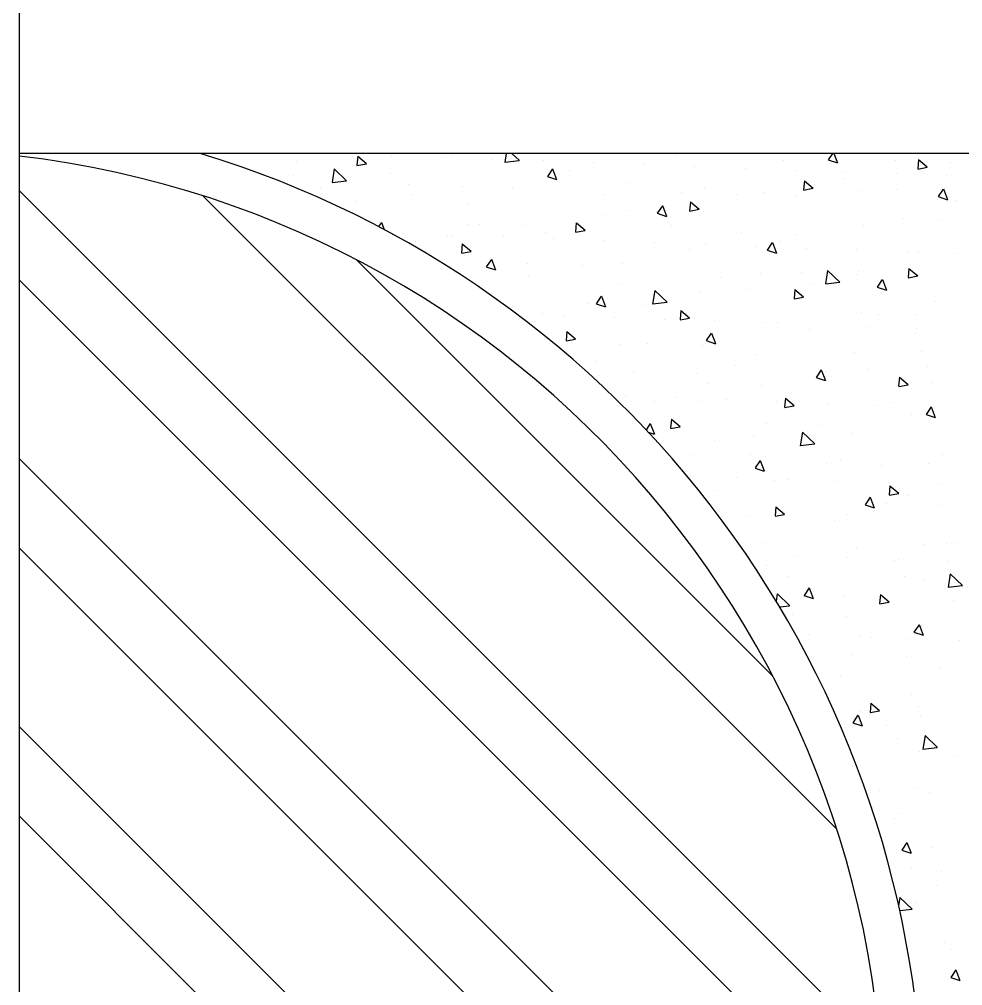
# Model space of a CAD drawing. Header units: inches. Extents: x 6.7 to 49.2, y 11 to 35.8.
# Drawn here: x 14.4871 to 14.9612, y 13.6612 to 14.147 of the extents above; entities that cross this region are included whole.
import ezdxf

# ---------------------------------------------------------------- set-up
doc = ezdxf.new("R2010")
doc.units = ezdxf.units.IN
doc.header["$MEASUREMENT"] = 0
doc.layers.add('4', color=4, linetype='Continuous')

msp = doc.modelspace()

# ---------------------------------------------------------------- linework, layer by layer
at = {"layer": '4'}
for p, q in [((15.98709122134076, 14.07961412598231, 0.002000000000005411), (14.48709122134076, 14.07961412598231, 0.002000000000005411)), ((14.64887585463637, 14.079524812875), (14.64887585463637, 14.079524812875)), ((14.70407867404336, 14.0790783951277), (14.70407867404336, 14.0790783951277)), ((14.73183243740985, 14.07961412598231), (14.7311366337415, 14.07512779423702)), ((14.73462410034315, 14.07961412598231), (14.73840092025401, 14.07599028601978)), ((14.8175749007676, 14.07905335254761), (14.8175749007676, 14.07905335254761)), ((14.89576335061045, 14.07961412598231), (14.8936411491193, 14.07646783278757)), ((14.89649679391349, 14.07961412598231), (14.89828256327363, 14.07496203775078)), ((14.62615295239428, 14.07537996820317), (14.62615295239428, 14.07537996820317)), ((14.65716383229645, 14.07823357523445), (14.65676535638684, 14.07367897307701)), ((14.65677815625148, 14.07357435272276), (14.66155458051415, 14.0744553861339)), ((14.65717796441803, 14.07827120001163), (14.66155590834731, 14.07459766882382)), ((14.67424236629793, 14.07859823191099), (14.67424236629793, 14.07859823191099)), ((14.69960887795949, 14.07767165093243), (14.69960887795949, 14.07767165093243)), ((14.72497538962105, 14.07674506995388), (14.72497538962105, 14.07674506995388)), ((14.73113455991896, 14.07514553236685), (14.73837125553453, 14.07598740356186)), ((14.75034190128261, 14.07581848897532), (14.75034190128261, 14.07581848897532)), ((14.77570841294417, 14.07489190801131), (14.77570841294417, 14.07489190801131)), ((14.87137527969369, 14.07582510066711), (14.87137527969369, 14.07582510066711)), ((14.89363822569774, 14.07645442994978), (14.89824292478787, 14.07490937483523)), ((14.92765651895368, 14.0758532698426), (14.92765651895368, 14.0758532698426)), ((14.93896708400624, 14.07644258828511), (14.9385686078638, 14.07188798612767)), ((14.93898150646763, 14.07648093144669), (14.94335945062974, 14.07280740025887)), ((14.95519930213393, 14.074883265949), (14.95519930213393, 14.074883265949)), ((14.64534733486997, 14.07180242908796), (14.64429626563268, 14.06502545210676)), ((14.64537473135331, 14.07182291732603), (14.65156038450712, 14.06588781397001)), ((14.67386235758366, 14.06962775970603), (14.67386235758366, 14.06962775970603)), ((14.75500543993601, 14.07185509220723), (14.75244880999142, 14.0680647324232)), ((14.75504177571909, 14.0718939493279), (14.75708984858991, 14.06655853719419)), ((14.76377735376062, 14.07120988159001), (14.76377735376062, 14.07120988159001)), ((14.80107492460573, 14.07396532703276), (14.80107492460573, 14.07396532703276)), ((14.82644143626729, 14.0730387460542), (14.82644143626729, 14.0730387460542)), ((14.85180794792885, 14.07211216507564), (14.85180794792885, 14.07211216507564)), ((14.87717445959041, 14.07118558409708), (14.87717445959041, 14.07118558409708)), ((14.90254097125197, 14.07025900313308), (14.90254097125197, 14.07025900313308)), ((14.92790748291353, 14.06933242215452), (14.92790748291353, 14.06933242215452)), ((14.9385815290332, 14.0717812062692), (14.94335795329587, 14.07266223969488)), ((14.94052955783607, 14.07043713213786), (14.94052955783607, 14.07043713213786)), ((14.62468883833552, 14.0683997565982), (14.62468883833552, 14.0683997565982)), ((14.64429421276489, 14.06504307795401), (14.65153090838047, 14.06588494916356)), ((14.75244591590652, 14.06805146688273), (14.75705061499664, 14.06650641176818)), ((14.79198544398585, 14.06514646213761), (14.79198544398585, 14.06514646213761)), ((14.8816500911087, 14.0658697404913), (14.88125161496626, 14.06131513833386)), ((14.88166445303412, 14.06590790501356), (14.8860423969634, 14.06223437382575)), ((14.90140175512695, 14.06703979499141), (14.90140175512695, 14.06703979499141)), ((14.95327399457508, 14.06840584117596), (14.95327399457508, 14.06840584117596)), ((14.48709122134076, 14.06078932779635), (14.91986556440295, 13.62801498466139)), ((14.63864896139765, 14.06225382004483), (14.63864896139765, 14.06225382004483)), ((14.68246188872197, 14.06414754430149), (14.68246188872197, 14.06414754430149)), ((14.71000467190223, 14.06317754039334), (14.71000467190223, 14.06317754039334)), ((14.73514025468083, 14.06202919238855), (14.73514025468083, 14.06202919238855)), ((14.82008629008831, 14.05997745768834), (14.82008629008831, 14.05997745768834)), ((14.83163154796401, 14.06180456473227), (14.83163154796401, 14.06180456473227)), ((14.86113972212823, 14.05975849362291), (14.86113972212823, 14.05975849362291)), ((14.88126443741547, 14.06120880526284), (14.88604086167814, 14.06208983867397)), ((14.9103132416092, 14.06098649671619), (14.9103132416092, 14.06098649671619)), ((14.92812284124719, 14.06157993707599), (14.92812284124719, 14.06157993707599)), ((14.95145416884387, 14.0617175840787), (14.94889753889927, 14.05792722429466)), ((14.95149101988116, 14.06175696818243), (14.95353909275198, 14.05642155604871)), ((14.57947590663733, 14.05820718413885), (14.89786303458439, 13.73982005630821)), ((14.65620712489525, 14.0553340694503), (14.65620712489525, 14.0553340694503)), ((14.68411468943285, 14.05910775743975), (14.68411468943285, 14.05910775743975)), ((14.78060598271603, 14.05888312976892), (14.78060598271603, 14.05888312976892)), ((14.82433309821116, 14.05529689269749), (14.82393462230155, 14.05074229054005)), ((14.82434739936778, 14.05533487859499), (14.82872534329707, 14.05166134740718)), ((14.84762907326856, 14.05900745379474), (14.84762907326856, 14.05900745379474)), ((14.8770972759992, 14.05865850212719), (14.8770972759992, 14.05865850212719)), ((14.94889461477922, 14.05791376856066), (14.95349931386934, 14.05636871344611)), ((14.95771069145465, 14.05580737108973), (14.95771069145465, 14.05580737108973)), ((14.71259560827801, 14.05446782362266), (14.71259560827801, 14.05446782362266)), ((14.79383152626158, 14.05116398283714), (14.79383152626158, 14.05116398283714)), ((14.81026182971598, 14.05331448369977), (14.80770519977139, 14.04952412391573)), ((14.81029830519745, 14.05335346764038), (14.81234637806827, 14.04801805549211)), ((14.82394734579773, 14.05063640424193), (14.82872377006041, 14.05151743766762)), ((14.83092340590136, 14.05030785820124), (14.83092340590136, 14.05030785820124)), ((14.78174988642039, 14.04907985509341), (14.78174988642039, 14.04907985509341)), ((14.807702304988, 14.0495108054936), (14.81230700407812, 14.04796575037905)), ((14.93145592762792, 14.04699389623854), (14.93145592762792, 14.04699389623854)), ((14.94904649207072, 14.04582656063282), (14.94904649207072, 14.04582656063282)), ((14.6690694905881, 14.04491138333539), (14.66765355384612, 14.04281217063978)), ((14.66910559074657, 14.04494996708378), (14.67050686288329, 14.04129952847576)), ((14.71251606122294, 14.04410164553407), (14.71251606122294, 14.04410164553407)), ((14.71840926325584, 14.04377051914777), (14.71840926325584, 14.04377051914777)), ((14.74005884440319, 14.04313164164047), (14.74005884440319, 14.04313164164047)), ((14.76701610531362, 14.04472404490368), (14.76661762940401, 14.04016944274624)), ((14.76663025418, 14.04006400323557), (14.77140667844267, 14.04094503664671)), ((14.76703034593427, 14.04476185216187), (14.77140828986356, 14.04108832097406)), ((14.81490055653902, 14.04354589149149), (14.81490055653902, 14.04354589149149)), ((14.91139184982219, 14.04332126383521), (14.91139184982219, 14.04332126383521)), ((14.67960765348451, 14.03947435287843), (14.67960765348451, 14.03947435287843)), ((14.68626129739621, 14.03528817069743), (14.68626129739621, 14.03528817069743)), ((14.70236005071254, 14.03840121657847), (14.70236005071254, 14.03840121657847)), ((14.70497416514607, 14.03854777189988), (14.70497416514607, 14.03854777189988)), ((14.73034067680763, 14.03762119092132), (14.73034067680763, 14.03762119092132)), ((14.75153357019352, 14.03962921967174), (14.75153357019352, 14.03962921967174)), ((14.75570718846919, 14.03669460995731), (14.75570718846919, 14.03669460995731)), ((14.78107370013075, 14.03576802897875), (14.78107370013075, 14.03576802897875)), ((14.85014046258928, 14.03993155893547), (14.85014046258928, 14.03993155893547)), ((14.87768324576953, 14.03896155504187), (14.87768324576953, 14.03896155504187)), ((14.70969911241608, 14.03415119710987), (14.70930063650647, 14.02959659495243)), ((14.70971329226794, 14.0341888257433), (14.71409123619722, 14.03051529455549)), ((14.80644021179231, 14.0348414480002), (14.80644021179231, 14.0348414480002)), ((14.82388569876255, 14.03111808408427), (14.82388569876255, 14.03111808408427)), ((14.83180672345387, 14.03391486702164), (14.83180672345387, 14.03391486702164)), ((14.85717323511543, 14.03298828605763), (14.85717323511543, 14.03298828605763)), ((14.86295869406948, 14.03097014410448), (14.8675633931596, 14.02942508898993)), ((14.86551821949595, 14.0347738751923), (14.86296158955136, 14.03098351540827)), ((14.86555483490864, 14.03481298593831), (14.86760290754663, 14.02947757379004)), ((14.86965665636288, 14.03514792211788), (14.86965665636288, 14.03514792211788)), ((14.88253974677698, 14.03206170507908), (14.88253974677698, 14.03206170507908)), ((14.90790625843854, 14.03113512410052), (14.90790625843854, 14.03113512410052)), ((14.65651718429925, 14.02606720652399), (14.86572305691132, 13.81686133391192)), ((14.70931316256227, 14.02949160221467), (14.71408958682494, 14.03037263564035)), ((14.72432588036807, 14.02637077482793), (14.72176925042348, 14.02258041504389)), ((14.72436212022492, 14.02640948538171), (14.72641019309575, 14.02107407324799)), ((14.9332727701001, 14.03020854312196), (14.9332727701001, 14.03020854312196)), ((14.93881093473809, 14.02975995358863), (14.93881093473809, 14.02975995358863)), ((14.95863928176166, 14.02928196215796), (14.95863928176166, 14.02928196215796)), ((14.72176638404542, 14.02256718103742), (14.72637108313555, 14.02102212592287)), ((14.74257023349108, 14.02405574679576), (14.74257023349108, 14.02405574679576)), ((14.77011301690416, 14.02308574288761), (14.77011301690416, 14.02308574288761)), ((14.79026682088787, 14.02446928358838), (14.79026682088787, 14.02446928358838)), ((14.89325560648629, 14.02078573163159), (14.89220453701617, 14.01400875463584)), ((14.89328364022711, 14.02080662118239), (14.89946929338092, 14.01487151784092)), ((14.93418537122832, 14.02178736236671), (14.93378689531872, 14.01723276020927)), ((14.93419978088403, 14.02182553074524), (14.93857772481331, 14.01815199955742)), ((14.48709122134076, 14.01588802779294), (14.92131084153132, 13.58166840739866)), ((14.7427682019368, 14.01759043797644), (14.7427682019368, 14.01759043797644)), ((14.83925949545281, 14.01736581032016), (14.83925949545281, 14.01736581032016)), ((14.85942109903024, 14.01908131507368), (14.85942109903024, 14.01908131507368)), ((14.88019463485742, 14.0198856601826), (14.88019463485742, 14.0198856601826)), ((14.9077374182705, 14.018915656289), (14.9077374182705, 14.018915656289)), ((14.90859461827839, 14.02030931816696), (14.90859461827839, 14.02030931816696)), ((14.92077460950875, 14.01623326668484), (14.91821797956416, 14.01244290691536)), ((14.92081136438699, 14.01627250423623), (14.92285943725781, 14.01093709210251)), ((14.93379944372626, 14.01712605475474), (14.93857586822176, 14.01800708818043)), ((14.93575078873599, 14.01714118266388), (14.93575078873599, 14.01714118266388)), ((14.71631546966435, 14.01524227194456), (14.71631546966435, 14.01524227194456)), ((14.78823393020483, 14.01444437535681), (14.78823393020483, 14.01444437535681)), ((14.85393987103069, 14.0110721853314), (14.85393987103069, 14.0110721853314)), ((14.87686837856361, 14.0112145145729), (14.87646990242118, 14.00665991241546)), ((14.87688272721769, 14.01125250432667), (14.88126067137981, 14.00757897313885)), ((14.884725223488, 14.01421974770053), (14.884725223488, 14.01421974770053)), ((14.89220257378818, 14.01402671642861), (14.89943926940376, 14.01486858762361)), ((14.91821508315095, 14.01242948271535), (14.92281978224108, 14.0108844276008)), ((14.77958227038087, 14.00783016632046), (14.77702564043628, 14.00403980653643)), ((14.77961864970328, 14.00786900367963), (14.7816667225741, 14.00253359154592)), ((14.7800312633224, 14.00840267654418), (14.7800312633224, 14.00840267654418)), ((14.80641523837747, 14.01068338948678), (14.80536416890735, 14.00390641249102)), ((14.80644310448022, 14.01070414914718), (14.81262875763403, 14.00476904579115)), ((14.82920478257054, 14.00963067965201), (14.82920478257054, 14.00963067965201)), ((14.87648235210852, 14.00655365374839), (14.88125877660403, 14.00743468715952)), ((14.77262440599205, 14.00400984802834), (14.77262440599205, 14.00400984802834)), ((14.7770227731269, 14.0040265196483), (14.78162747221702, 14.00248146453375)), ((14.80016718940513, 14.00303984413474), (14.80016718940513, 14.00303984413474)), ((14.80536222663412, 14.00392426201576), (14.81259892224969, 14.00476613322532)), ((14.94732786897274, 14.00514938208359), (14.94732786897274, 14.00514938208359)), ((14.7498149468627, 13.99895204112251), (14.7498149468627, 13.99895204112251)), ((14.76058540559077, 13.99820549293215), (14.76058540559077, 13.99820549293215)), ((14.78595191725233, 13.99727891195359), (14.78595191725233, 13.99727891195359)), ((14.81955138566607, 14.00064166677909), (14.81915290952364, 13.99608706462165)), ((14.81916526049079, 13.99598125272748), (14.82394168475346, 13.99686228615316)), ((14.81956567378418, 14.00067947789355), (14.82394361771347, 13.99700594670573)), ((14.82252850379498, 13.99910713706483), (14.82252850379498, 13.99910713706483)), ((14.91024880735839, 13.99983976142973), (14.91024880735839, 13.99983976142973)), ((14.91901979707816, 13.9988825094231), (14.91901979707816, 13.9988825094231)), ((14.93779159053864, 13.99886975753613), (14.93779159053864, 13.99886975753613)), ((14.74636964216532, 13.99519637319169), (14.74636964216532, 13.99519637319169)), ((14.81131842891389, 13.99635233098958), (14.81131842891389, 13.99635233098958)), ((14.83668494057545, 13.99542575001103), (14.83668494057545, 13.99542575001103)), ((14.86205145223701, 13.99449916903247), (14.86205145223701, 13.99449916903247)), ((14.86793803326489, 13.99447074355409), (14.86793803326489, 13.99447074355409)), ((14.91278447556013, 13.99264600707535), (14.91278447556013, 13.99264600707535)), ((14.93815098722169, 13.99171942611135), (14.93815098722169, 13.99171942611135)), ((14.76223439276853, 13.99006881898528), (14.7618359166261, 13.98551421682784)), ((14.76224862011784, 13.99010645147498), (14.76662656427996, 13.98643292027261)), ((14.83483866016084, 13.989289557813), (14.83228203021625, 13.98549919802896)), ((14.83487517918164, 13.98932852197756), (14.83692325205246, 13.98399310984384)), ((14.88399404353166, 13.99102628657853), (14.88399404353166, 13.99102628657853)), ((14.93709231140727, 13.9890827750394), (14.93709231140727, 13.9890827750394)), ((14.76184816887306, 13.98540885172112), (14.76662459313573, 13.98628988513225)), ((14.78854819755705, 13.98379210503915), (14.78854819755705, 13.98379210503915)), ((14.80267857849302, 13.98396394929002), (14.80267857849302, 13.98396394929002)), ((14.83022136167327, 13.98299394538187), (14.83022136167327, 13.98299394538187)), ((14.83227916220838, 13.98548585825917), (14.8368838612985, 13.98394080314462)), ((14.85770247569943, 13.97840413652445), (14.85770247569943, 13.97840413652445)), ((14.9068759951804, 13.97963213961772), (14.9068759951804, 13.97963213961772)), ((14.94030297985935, 13.97979386267686), (14.94030297985935, 13.97979386267686)), ((14.77642381466629, 13.97515047443882), (14.77642381466629, 13.97515047443882)), ((14.84688744270878, 13.97292705590805), (14.84688744270878, 13.97292705590805)), ((14.94337873599196, 13.97270242825177), (14.94337873599196, 13.97270242825177)), ((14.77831263999158, 13.96772549799495), (14.77831263999158, 13.96772549799495)), ((14.79586187746079, 13.97000562094469), (14.79586187746079, 13.97000562094469)), ((14.82748615947256, 13.96895350108823), (14.82748615947256, 13.96895350108823)), ((14.89009504994081, 13.97074894930553), (14.88753841999622, 13.96695858953605)), ((14.89013170889282, 13.97078804029004), (14.89217978153081, 13.96545262814177)), ((14.89235317074397, 13.96978099328841), (14.89235317074397, 13.96978099328841)), ((14.91404821603263, 13.97098038782567), (14.91404821603263, 13.97098038782567)), ((14.83273275099398, 13.9639180505226), (14.83273275099398, 13.9639180505226)), ((14.86027553417424, 13.962948046629), (14.86027553417424, 13.962948046629)), ((14.88753555128986, 13.96694519687005), (14.89214025037998, 13.9654001417555)), ((14.92940365868324, 13.96713213644832), (14.92900518254081, 13.96257753429088)), ((14.92901735865215, 13.96247090324029), (14.93379378291482, 13.96335193666598)), ((14.92941805530043, 13.96717013004379), (14.93379599922972, 13.96349659885597)), ((14.94560924587475, 13.96447220353436), (14.94560924587475, 13.96447220353436)), ((14.79166511162819, 13.95770163150589), (14.79166511162819, 13.95770163150589)), ((14.80647798716726, 13.9551045756714), (14.80647798716726, 13.9551045756714)), ((14.81703162328975, 13.95677505052733), (14.81703162328975, 13.95677505052733)), ((14.83015645105095, 13.95466838265272), (14.83015645105095, 13.95466838265272)), ((14.84239813495131, 13.95584846954877), (14.84239813495131, 13.95584846954877)), ((14.86776464661287, 13.95492188857022), (14.86776464661287, 13.95492188857022)), ((14.8720866657857, 13.95655928865451), (14.87168818964327, 13.95200468649707)), ((14.87170026680158, 13.95189850223393), (14.87647669129709, 13.95277953564507)), ((14.87210100163409, 13.95659710362522), (14.87647894556338, 13.9529235724374)), ((14.89313115827443, 13.95399530759166), (14.89313115827443, 13.95399530759166)), ((14.91849766993599, 13.95306872662765), (14.91849766993599, 13.95306872662765)), ((14.92664774456696, 13.95444375499644), (14.92664774456696, 13.95444375499644)), ((14.93537368830928, 13.94840559649016), (14.93537368830928, 13.94840559649016)), ((14.94279194037134, 13.94840453549547), (14.94739663946146, 13.94685948038093)), ((14.94535143972078, 13.95220834081262), (14.94279480977619, 13.94841798102859)), ((14.94410238853359, 13.9509344890728), (14.94410238853359, 13.9509344890728)), ((14.94538823837118, 13.95224755858796), (14.947436311242, 13.94691214645424)), ((14.8041591005929, 13.94380524043369), (14.80204882701562, 13.94067663094463)), ((14.80419552368747, 13.94384405803136), (14.80624359655829, 13.93850864589765)), ((14.81476967288816, 13.9459864408607), (14.81437119697856, 13.94143183870326)), ((14.81478394796775, 13.9460240771921), (14.81916189212987, 13.94235054600428)), ((14.86278692349495, 13.94387215176973), (14.86278692349495, 13.94387215176973)), ((14.80318043283822, 13.93947115190237), (14.80620432967024, 13.93845651729932)), ((14.81438317518385, 13.94132610121303), (14.81915959967935, 13.94220713463871)), ((14.88064277377615, 13.93946200774078), (14.87959170430602, 13.93268503074502)), ((14.88067094186025, 13.93948290891855), (14.88685659501405, 13.93354780557708)), ((14.8903297066752, 13.94290214787613), (14.8903297066752, 13.94290214787613)), ((14.90515737184958, 13.93895496106849), (14.90515737184958, 13.93895496106849)), ((14.83653215966822, 13.93505867693309), (14.83653215966822, 13.93505867693309)), ((14.85598385260144, 13.93772695797522), (14.85598385260144, 13.93772695797522)), ((14.87958989334928, 13.93270299167922), (14.88682658896485, 13.93354486288878)), ((14.85451538996475, 13.92848830148138), (14.85451538996475, 13.92848830148138)), ((14.48709122134076, 13.92608548597925), (15.68559570466803, 12.72758100266653)), ((14.82576753614174, 13.92827632255355), (14.82576753614174, 13.92827632255355)), ((14.8594154906057, 13.92526463192623), (14.85685886066111, 13.92147427215675)), ((14.85945205316582, 13.92530357632929), (14.86150012603665, 13.91996816419557)), ((14.89284109576309, 13.92382625301686), (14.89284109576309, 13.92382625301686)), ((14.89998111799994, 13.9253422388763), (14.89998111799994, 13.9253422388763)), ((14.94389062254393, 13.92379502498513), (14.94389062254393, 13.92379502498513)), ((14.95100668324793, 13.9282636738251), (14.95100668324793, 13.9282636738251)), ((14.85685601966159, 13.92146091102474), (14.86146071875172, 13.91991585591019)), ((14.92038387894334, 13.92285624912326), (14.92038387894334, 13.92285624912326)), ((14.84776342213789, 13.91672459053077), (14.84776342213789, 13.91672459053077)), ((14.86658633193636, 13.91501277816566), (14.86658633193636, 13.91501277816566)), ((14.87312993379945, 13.91579800955221), (14.87312993379945, 13.91579800955221)), ((14.89849644546101, 13.91487142857365), (14.89849644546101, 13.91487142857365)), ((14.92386295712257, 13.91394484759509), (14.92386295712257, 13.91394484759509)), ((14.83778439853975, 13.9102296282406), (14.83778439853975, 13.9102296282406)), ((14.92462194590533, 13.91247691052992), (14.92422346999572, 13.90792230837248)), ((14.924636329484, 13.91251472934234), (14.92901427364612, 13.90884119815452)), ((14.94922946878413, 13.91301826661654), (14.94922946878413, 13.91301826661654)), ((14.91467188038567, 13.90672402343332), (14.91211525044108, 13.90293366364928)), ((14.91470858287701, 13.90676309464176), (14.916756655515, 13.90142768249349)), ((14.9242352733452, 13.90781575172584), (14.92901169760788, 13.90869678515152)), ((14.93365506497847, 13.90772841794093), (14.93365506497847, 13.90772841794093)), ((14.86730495324062, 13.90190406273611), (14.86690647709818, 13.89734946057867)), ((14.86731927605049, 13.90194170292377), (14.87169721997978, 13.89826817173595)), ((14.91211240874307, 13.90292024965017), (14.91671710783319, 13.90137519453562)), ((14.92289526826406, 13.90378035426399), (14.92289526826406, 13.90378035426399)), ((14.95043805144431, 13.90281035037039), (14.95043805144431, 13.90281035037039)), ((14.85426522927062, 13.89704977942599), (14.85426522927062, 13.89704977942599)), ((14.86691818172747, 13.89724335071948), (14.87169460599014, 13.89812438413061)), ((14.89664050443733, 13.89496687942735), (14.89664050443733, 13.89496687942735)), ((14.9034387487516, 13.89827778251926), (14.9034387487516, 13.89827778251926)), ((14.48709122134076, 13.88118418597584), (15.64069440444635, 12.72758100266653)), ((14.86214333722072, 13.88404954706927), (14.86214333722072, 13.88404954706927)), ((14.90760906525591, 13.88090348446419), (14.90760906525591, 13.88090348446419)), ((14.94217199944595, 13.8831178464359), (14.94217199944595, 13.8831178464359)), ((14.95294944076502, 13.88373445551112), (14.95294944076502, 13.88373445551112)), ((14.95863463050389, 13.88382491941299), (14.95863463050389, 13.88382491941299)), ((14.85264163925947, 13.8782354735056), (14.85264163925947, 13.8782354735056)), ((14.87800815092103, 13.87730889252704), (14.87800815092103, 13.87730889252704)), ((14.90337466258259, 13.87638231154849), (14.90337466258259, 13.87638231154849)), ((14.92874117424415, 13.87545573058448), (14.92874117424415, 13.87545573058448)), ((14.8627821637381, 13.8724392079064), (14.8627821637381, 13.8724392079064)), ((14.9266946769383, 13.87492098065993), (14.9266946769383, 13.87492098065993)), ((14.95410768590571, 13.87452914960592), (14.95410768590571, 13.87452914960592)), ((14.87292199507991, 13.86688863946326), (14.87292199507991, 13.86688863946326)), ((14.93193644188048, 13.8670512393917), (14.93193644188048, 13.8670512393917)), ((14.9419036390789, 13.86556624617221), (14.9419036390789, 13.86556624617221)), ((14.95487030917482, 13.86824062599478), (14.9538192397047, 13.86146364901358)), ((14.95489877924027, 13.86826166870448), (14.96108443239407, 13.86232656534846)), ((14.88399232081773, 13.86123970605401), (14.88143569087313, 13.85744934626998)), ((14.88402892715001, 13.86127863068102), (14.88607700002083, 13.8559432185473)), ((14.95381756029727, 13.86148172134269), (14.96105425591284, 13.8623235925377)), ((14.868029941066, 13.85813828386451), (14.867473346141, 13.8545495285696)), ((14.86805824349338, 13.85815919665471), (14.87424389664719, 13.85222409329869)), ((14.88143287688197, 13.85743596380486), (14.8860375759721, 13.85589090869032)), ((14.90172012542078, 13.85760060397003), (14.90172012542078, 13.85760060397003)), ((14.91984023336025, 13.85782168461153), (14.91944175721781, 13.85326708245409)), ((14.9198546039004, 13.85785932865544), (14.92423254782969, 13.85418579746763)), ((14.86921947957651, 13.85164011799931), (14.87421390875878, 13.8522211381394)), ((14.91945318803826, 13.85316060021139), (14.92422961230093, 13.85404163363707)), ((14.95674884920643, 13.85487508192161), (14.95674884920643, 13.85487508192161)), ((14.87543338416779, 13.84781274461854), (14.87543338416779, 13.84781274461854)), ((14.90297616758087, 13.84684274071039), (14.90297616758087, 13.84684274071039)), ((14.93924871083053, 13.84269909754655), (14.93669208088593, 13.83890873776251)), ((14.9392854568612, 13.84273814899349), (14.94133352949919, 13.83740273684522)), ((14.94045337611513, 13.84244066788667), (14.94045337611513, 13.84244066788667)), ((14.88372134529689, 13.83773161206479), (14.88372134529689, 13.83773161206479)), ((14.90908785695845, 13.83680503108623), (14.90908785695845, 13.83680503108623)), ((14.91523701274471, 13.83646473003752), (14.91523701274471, 13.83646473003752)), ((14.93668926596345, 13.83889530241574), (14.94129396505357, 13.83735024730119)), ((14.93445436862001, 13.83587845012223), (14.93445436862001, 13.83587845012223)), ((14.95982088028157, 13.83495186914367), (14.95982088028157, 13.83495186914367)), ((14.90548755666876, 13.82776684586567), (14.90548755666876, 13.82776684586567)), ((14.93303033984901, 13.82679684195752), (14.93303033984901, 13.82679684195752)), ((14.90000150232279, 13.8169234254208), (14.90000150232279, 13.8169234254208)), ((14.94953158633487, 13.8211274917601), (14.94953158633487, 13.8211274917601)), ((14.93554172916973, 13.8077209471128), (14.93554172916973, 13.8077209471128)), ((14.91505852058233, 13.80316645870768), (14.91466004467273, 13.79861185653569)), ((14.91507287831681, 13.80320392795399), (14.91945082224609, 13.79953039676618)), ((14.90856915126258, 13.79721478016724), (14.90601252131799, 13.79342442038321)), ((14.9086058011342, 13.79725368503275), (14.91065387400502, 13.79191827289903)), ((14.909286965343, 13.79890747226161), (14.909286965343, 13.79890747226161)), ((14.91445314414503, 13.79768115206823), (14.91445314414503, 13.79768115206823)), ((14.91467110273132, 13.79850544871148), (14.91944752699399, 13.79938648212262)), ((14.93873475301714, 13.80176348933744), (14.93873475301714, 13.80176348933744)), ((14.90600973410235, 13.79341101657043), (14.91061443319248, 13.79186596145589)), ((14.93981965580659, 13.79675457108967), (14.93981965580659, 13.79675457108967)), ((14.48709122134076, 13.79138164416215), (15.55089186267631, 12.72758100266653)), ((14.92286496000068, 13.79202597562541), (14.92286496000068, 13.79202597562541)), ((14.92849919545168, 13.78569688229324), (14.92849919545168, 13.78569688229324)), ((14.94225747646468, 13.78691690211851), (14.94120640699455, 13.78013992512276)), ((14.9422860808734, 13.78693795644064), (14.94847173402721, 13.78100285308462)), ((14.93934113784397, 13.77886157350874), (14.93934113784397, 13.77886157350874)), ((14.94120487985836, 13.78015799659331), (14.94844157547394, 13.78099986780287)), ((14.95715953359084, 13.77668873733343), (14.95715953359084, 13.77668873733343)), ((14.91933136126661, 13.75919203504306), (14.91933136126661, 13.75919203504306)), ((14.93701612968633, 13.7610863107882), (14.93701612968633, 13.7610863107882)), ((14.94469787292817, 13.75826545407905), (14.94469787292817, 13.75826545407905)), ((14.91562262825371, 13.7507833335592), (14.91562262825371, 13.7507833335592)), ((14.48709122134076, 13.74648034415874), (15.50599056268746, 12.72758100266653)), ((14.92678057212086, 13.74501970374401), (14.92678057212086, 13.74501970374401)), ((14.93049290725665, 13.7475872212133), (14.93049290725665, 13.7475872212133)), ((14.93058659155557, 13.72938606933601), (14.93519129064569, 13.72784101422146)), ((14.93314598170744, 13.73318985428047), (14.93058935176285, 13.72939949449644)), ((14.93318267511839, 13.73322873938448), (14.93523074798921, 13.72789332725076)), ((14.94567680075468, 13.73073743480633), (14.94567680075468, 13.73073743480633)), ((14.92504455564247, 13.71961475459536), (14.92504455564247, 13.71961475459536)), ((14.93529750658834, 13.72040913223897), (14.93529750658834, 13.72040913223897)), ((14.95041106730403, 13.7186881736168), (14.95041106730403, 13.7186881736168)), ((14.9481881900754, 13.71166153994706), (14.9481881900754, 13.71166153994706)), ((14.92964464375453, 13.70559317822769), (14.92899848540017, 13.70142694584935)), ((14.92967338250654, 13.70561424416225), (14.93585903566034, 13.69967914082078)), ((14.93812085451262, 13.70314846680118), (14.93812085451262, 13.70314846680118)), ((14.9295476306759, 13.69894542065301), (14.93582889503503, 13.69967614305348)), ((14.95198759851681, 13.682802166343), (14.95198759851681, 13.682802166343)), ((14.93357888349036, 13.67973195368974), (14.93357888349036, 13.67973195368974)), ((14.95577635449061, 13.67956429458424), (14.95577635449061, 13.67956429458424)), ((14.95772281191947, 13.6691649283937), (14.95516618197487, 13.66537456860967)), ((14.95775954910258, 13.66920379373621), (14.9598076219734, 13.66386838160249)), ((14.95516344877595, 13.66536112210158), (14.95976814786607, 13.66381606698703))]:
    msp.add_line(p, q, dxfattribs=at)
msp.add_lwpolyline([(14.48709122134076, 14.62758100267526), (15.98709122134076, 14.62758100267526), (15.98709122134076, 12.77758100266944, -0.414213562373095), (15.9370912212942, 12.72758100266653), (14.5370912211545, 12.72758100266653, -0.414213562373095), (14.48709122134076, 12.77758100266944), (14.48709122134076, 14.62758100267526)], format="xyb", dxfattribs=at)
for centre, radius, start, end in [((14.429173201748, 13.58951735121515, 0.002000000000005411), 0.5122002261689417, 0.1066208319292024, 73.10640450203891), ((14.429173201748, 13.58951735121515, 0.002000000000005411), 0.4922002261689554, 354.7010752292183, 83.24225331638414), ((15.2011027233273, 13.26222897760887, 0.002000000000005411), 0.4185716929184127, 48.57049734376542, 128.3537816535408)]:
    msp.add_arc(centre, radius, start, end, dxfattribs=at)

doc.saveas('drawing.dxf')
